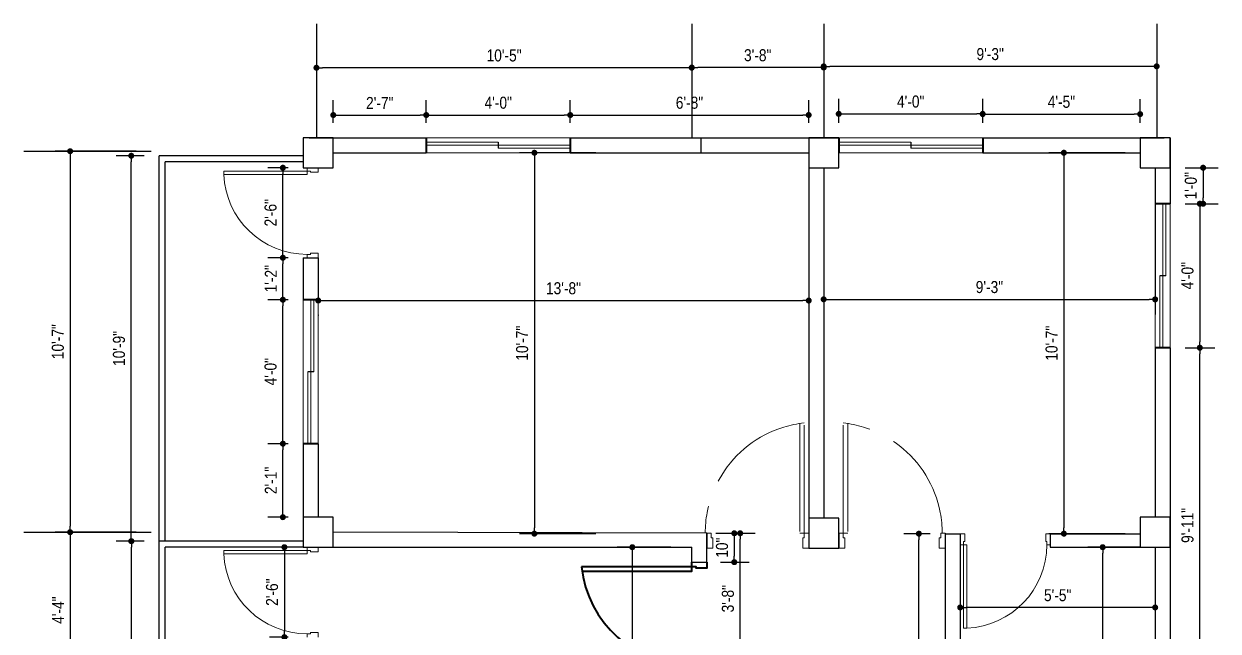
# Model space of a CAD drawing. Extents: x -84928 to 291, y -189958 to 18430.
# Drawn here: x -84927.6 to -84529.5, y -20373.8 to -20171.4 of the extents above; entities that cross this region are included whole.
import ezdxf

# ---------------------------------------------------------------- set-up
doc = ezdxf.new("R2010")
doc.units = 0
doc.header["$LTSCALE"] = 3
doc.header["$MEASUREMENT"] = 0
doc.header["$PDMODE"] = 98
doc.linetypes.add('ACAD_ISO11W100', pattern=[33, 12, -3, 12, -3, 0, -3])
doc.layers.get('0').update_dxf_attribs({"color": 123, "linetype": 'ACAD_ISO11W100', "lineweight": 18})
doc.layers.get('Defpoints').update_dxf_attribs({"linetype": 'CONTINUOUS', "lineweight": 20})
for name, color, linetype, lineweight in [('DOOR', 30, 'CONTINUOUS', 20), ('WALL', 7, 'CONTINUOUS', 40), ('WIN', 140, 'CONTINUOUS', 15)]:
    doc.layers.add(name, color=color, linetype=linetype, lineweight=lineweight)
doc.styles.get("Standard").update_dxf_attribs({"font": 'ARIALN.TTF'})
doc.dimstyles.new('Copy of Dim-6', dxfattribs={"dimtxt": 4, "dimasz": 2, "dimexe": 5, "dimexo": 5, "dimgap": 0.09, "dimtad": 0, "dimdec": 0, "dimzin": 3, "dimdsep": 46, "dimlunit": 4, "dimtxsty": 'Standard', "dimblk": 'DOT', "dimcen": 0.09, "dimaunit": 1, "dimadec": 0, "dimazin": 0, "dimtfac": 0.5, "dimtdec": 0, "dimtix": 1, "dimtmove": 1, "dimatfit": 0, "dimfxl": 1, "dimtvp": 1, "dimtolj": 1, "dimtzin": 0, "dimarcsym": 0})

# ---------------------------------------------------------------- blocks, each defined once
blk = doc.blocks.new('_Dot')
at = {"color": 0, "linetype": 'ByBlock', "lineweight": -2}
blk.add_line((-0.5, 0), (-1, 0), dxfattribs=at)
at = {"color": 0, "linetype": 'ByBlock', "const_width": 0.5}
blk.add_lwpolyline([(-0.25, 0, 1), (0.25, 0, 1)], format="xyb", close=True, dxfattribs=at)
blk = doc.blocks.new('*D98')
at = {"layer": 'Defpoints', "color": 0, "lineweight": -2, "transparency": 16777216}
for p in [(-84555.44, -20214.32), (-84580.87, -20341.32), (-84555.44, -20341.32)]:
    blk.add_point(p, dxfattribs=at)
at = {"layer": 'WALL', "color": 0, "lineweight": -2, "transparency": 16777216}
for p, q in [((-84560.44, -20214.32), (-84585.87, -20214.32)), ((-84580.87, -20216.32), (-84580.87, -20339.32)), ((-84560.44, -20341.32), (-84585.87, -20341.32))]:
    blk.add_line(p, q, dxfattribs=at)
at = {"layer": 'WALL', "color": 0, "lineweight": -2, "transparency": 16777216, "xscale": 2, "yscale": 2, "zscale": 2}
for p, rotation in [((-84580.87, -20214.32), 90), ((-84580.87, -20341.32), 270)]:
    blk.add_blockref('_Dot', p, dxfattribs=dict(at, rotation=rotation))
at = {"layer": 'WALL', "color": 0, "lineweight": -2, "transparency": 16777216, "insert": (-84584.95, -20277.82), "char_height": 4, "attachment_point": 5, "rotation": 90}
blk.add_mtext('\\A1;10\'-7"', dxfattribs=at)
blk = doc.blocks.new('*D99')
at = {"layer": 'Defpoints', "color": 0, "lineweight": -2, "transparency": 16777216}
for p in [(-84731.95, -20214.32), (-84757.38, -20341.32), (-84731.95, -20341.32)]:
    blk.add_point(p, dxfattribs=at)
at = {"layer": 'WALL', "color": 0, "lineweight": -2, "transparency": 16777216}
for p, q in [((-84736.95, -20214.32), (-84762.38, -20214.32)), ((-84757.38, -20216.32), (-84757.38, -20339.32)), ((-84736.95, -20341.32), (-84762.38, -20341.32))]:
    blk.add_line(p, q, dxfattribs=at)
at = {"layer": 'WALL', "color": 0, "lineweight": -2, "transparency": 16777216, "xscale": 2, "yscale": 2, "zscale": 2}
for p, rotation in [((-84757.38, -20214.32), 90), ((-84757.38, -20341.32), 270)]:
    blk.add_blockref('_Dot', p, dxfattribs=dict(at, rotation=rotation))
at = {"layer": 'WALL', "color": 0, "lineweight": -2, "transparency": 16777216, "insert": (-84761.46, -20277.82), "char_height": 4, "attachment_point": 5, "rotation": 90}
blk.add_mtext('\\A1;10\'-7"', dxfattribs=at)
blk = doc.blocks.new('nn')
at = {"layer": 'WALL', "color": 4}
for p, q in [((1.87, -1.96), (1.87, -6.96)), ((49.87, -1.96), (49.87, -6.96))]:
    blk.add_line(p, q, dxfattribs=at)
at = {"layer": 'WALL', "color": 4, "lineweight": -2}
blk.add_line((25.87, -3.46), (25.87, -5.46), dxfattribs=at)
at = {"layer": 'WIN', "color": 4}
for p, q in [((49.87, -1.96), (1.87, -1.96)), ((25.87, -3.46), (1.87, -3.46)), ((1.87, -4.46), (49.87, -4.46)), ((1.87, -6.96), (49.87, -6.96)), ((25.87, -5.46), (49.87, -5.46))]:
    blk.add_line(p, q, dxfattribs=at)
blk = doc.blocks.new('*D101')
at = {"layer": 'Defpoints', "color": 0, "lineweight": -2, "transparency": 16777216}
for p in [(-84660.94, -20219.32), (-84550.44, -20219.32), (-84550.44, -20263.2)]:
    blk.add_point(p, dxfattribs=at)
at = {"layer": 'WALL', "color": 0, "lineweight": -2, "transparency": 16777216}
for p, q in [((-84660.94, -20224.32), (-84660.94, -20268.2)), ((-84550.44, -20224.32), (-84550.44, -20268.2)), ((-84658.94, -20263.2), (-84552.44, -20263.2))]:
    blk.add_line(p, q, dxfattribs=at)
at = {"layer": 'WALL', "color": 0, "lineweight": -2, "transparency": 16777216, "xscale": 2, "yscale": 2, "zscale": 2, "rotation": 180}
blk.add_blockref('_Dot', (-84660.94, -20263.2), dxfattribs=at)
at = {"layer": 'WALL', "color": 0, "lineweight": -2, "transparency": 16777216, "xscale": 2, "yscale": 2, "zscale": 2}
blk.add_blockref('_Dot', (-84550.44, -20263.2), dxfattribs=at)
at = {"layer": 'WALL', "color": 0, "lineweight": -2, "transparency": 16777216, "insert": (-84605.69, -20259.12), "char_height": 4, "attachment_point": 5}
blk.add_mtext('\\A1;9\'-3"', dxfattribs=at)
blk = doc.blocks.new('D-40')
for points in [[(0, 0), (0, -2), (-3.5, -2), (-3.5, -1.5), (-5, -1.5), (-5, 0)], [(0, -40), (0, -38), (-3.5, -38), (-3.5, -38.5), (-5, -38.5), (-5, -40)]]:
    blk.add_lwpolyline(points)
blk.add_lwpolyline([(-41.97, -1.5), (-41.97, -3), (-5, -3), (-5, -1.5)], close=True)
blk.add_arc((-5, -1.5), 37, 182.3234, 270)
blk = doc.blocks.new('*D102')
at = {"layer": 'Defpoints', "color": 0, "lineweight": -2, "transparency": 16777216}
for p in [(-84829.44, -20263.32), (-84665.94, -20263.32), (-84665.94, -20263.6)]:
    blk.add_point(p, dxfattribs=at)
at = {"layer": 'WALL', "color": 0, "lineweight": -2, "transparency": 16777216}
for p, q in [((-84827.44, -20263.6), (-84667.94, -20263.6)), ((-84829.44, -20268.32), (-84829.44, -20268.6)), ((-84665.94, -20268.32), (-84665.94, -20268.6))]:
    blk.add_line(p, q, dxfattribs=at)
at = {"layer": 'WALL', "color": 0, "lineweight": -2, "transparency": 16777216, "xscale": 2, "yscale": 2, "zscale": 2, "rotation": 180}
blk.add_blockref('_Dot', (-84829.44, -20263.6), dxfattribs=at)
at = {"layer": 'WALL', "color": 0, "lineweight": -2, "transparency": 16777216, "xscale": 2, "yscale": 2, "zscale": 2}
blk.add_blockref('_Dot', (-84665.94, -20263.6), dxfattribs=at)
at = {"layer": 'WALL', "color": 0, "lineweight": -2, "transparency": 16777216, "insert": (-84747.69, -20259.52), "char_height": 4, "attachment_point": 5}
blk.add_mtext('\\A1;13\'-8"', dxfattribs=at)
blk = doc.blocks.new('*D104')
at = {"layer": 'Defpoints', "color": 0, "lineweight": -2, "transparency": 16777216}
for p in [(-84706.94, -20345.82), (-84724.74, -20490.82), (-84709.94, -20490.82)]:
    blk.add_point(p, dxfattribs=at)
at = {"layer": 'WALL', "color": 0, "lineweight": -2, "transparency": 16777216}
for p, q in [((-84711.94, -20345.82), (-84729.74, -20345.82)), ((-84724.74, -20347.82), (-84724.74, -20488.82)), ((-84714.94, -20490.82), (-84729.74, -20490.82))]:
    blk.add_line(p, q, dxfattribs=at)
at = {"layer": 'WALL', "color": 0, "lineweight": -2, "transparency": 16777216, "xscale": 2, "yscale": 2, "zscale": 2}
for p, rotation in [((-84724.74, -20345.82), 90), ((-84724.74, -20490.82), 270)]:
    blk.add_blockref('_Dot', p, dxfattribs=dict(at, rotation=rotation))
at = {"layer": 'WALL', "color": 0, "lineweight": -2, "transparency": 16777216, "insert": (-84728.75, -20418.32), "char_height": 4, "attachment_point": 5, "rotation": 90}
blk.add_mtext('\\A1;12\'-1"', dxfattribs=at)
blk = doc.blocks.new('*D126')
at = {"layer": 'Defpoints', "color": 0, "lineweight": -2, "transparency": 16777216}
for p in [(-84629.21, -20341.32), (-84620.44, -20341.32), (-84620.44, -20427.82)]:
    blk.add_point(p, dxfattribs=at)
at = {"layer": 'WALL', "color": 0, "lineweight": -2, "transparency": 16777216}
for p, q in [((-84625.44, -20341.32), (-84634.21, -20341.32)), ((-84629.21, -20425.82), (-84629.21, -20343.32)), ((-84625.44, -20427.82), (-84634.21, -20427.82))]:
    blk.add_line(p, q, dxfattribs=at)
at = {"layer": 'WALL', "color": 0, "lineweight": -2, "transparency": 16777216, "xscale": 2, "yscale": 2, "zscale": 2}
for p, rotation in [((-84629.21, -20341.32), 90), ((-84629.21, -20427.82), 270)]:
    blk.add_blockref('_Dot', p, dxfattribs=dict(at, rotation=rotation))
at = {"layer": 'WALL', "color": 0, "lineweight": -2, "transparency": 16777216, "insert": (-84633.29, -20384.57), "char_height": 4, "attachment_point": 5, "rotation": 90}
blk.add_mtext('\\A1;7\'-3"', dxfattribs=at)
blk = doc.blocks.new('*D129')
at = {"layer": 'Defpoints', "color": 0, "lineweight": -2, "transparency": 16777216}
for p in [(-84567.94, -20345.82), (-84550.44, -20345.82), (-84550.44, -20422.82)]:
    blk.add_point(p, dxfattribs=at)
at = {"layer": 'WALL', "color": 0, "lineweight": -2, "transparency": 16777216}
for p, q in [((-84555.44, -20345.82), (-84572.94, -20345.82)), ((-84567.94, -20420.82), (-84567.94, -20347.82)), ((-84555.44, -20422.82), (-84572.94, -20422.82))]:
    blk.add_line(p, q, dxfattribs=at)
at = {"layer": 'WALL', "color": 0, "lineweight": -2, "transparency": 16777216, "xscale": 2, "yscale": 2, "zscale": 2}
for p, rotation in [((-84567.94, -20345.82), 90), ((-84567.94, -20422.82), 270)]:
    blk.add_blockref('_Dot', p, dxfattribs=dict(at, rotation=rotation))
at = {"layer": 'WALL', "color": 0, "lineweight": -2, "transparency": 16777216, "insert": (-84572.03, -20384.32), "char_height": 4, "attachment_point": 5, "rotation": 90}
blk.add_mtext('\\A1;6\'-5"', dxfattribs=at)
blk = doc.blocks.new('*D130')
at = {"layer": 'Defpoints', "color": 0, "lineweight": -2, "transparency": 16777216}
for p in [(-84615.44, -20345.82), (-84550.44, -20345.82), (-84615.44, -20365.92)]:
    blk.add_point(p, dxfattribs=at)
at = {"layer": 'WALL', "color": 0, "lineweight": -2, "transparency": 16777216}
for p, q in [((-84615.44, -20350.82), (-84615.44, -20370.92)), ((-84550.44, -20350.82), (-84550.44, -20370.92)), ((-84552.44, -20365.92), (-84613.44, -20365.92))]:
    blk.add_line(p, q, dxfattribs=at)
at = {"layer": 'WALL', "color": 0, "lineweight": -2, "transparency": 16777216, "xscale": 2, "yscale": 2, "zscale": 2, "rotation": 180}
blk.add_blockref('_Dot', (-84615.44, -20365.92), dxfattribs=at)
at = {"layer": 'WALL', "color": 0, "lineweight": -2, "transparency": 16777216, "xscale": 2, "yscale": 2, "zscale": 2}
blk.add_blockref('_Dot', (-84550.44, -20365.92), dxfattribs=at)
at = {"layer": 'WALL', "color": 0, "lineweight": -2, "transparency": 16777216, "insert": (-84582.94, -20361.85), "char_height": 4, "attachment_point": 5}
blk.add_mtext('\\A1;5\'-5"', dxfattribs=at)
blk = doc.blocks.new('*D135')
at = {"layer": 'Defpoints', "color": 0, "lineweight": -2, "transparency": 16777216}
for p in [(-84701.94, -20341.18), (-84688.78, -20341.18), (-84699.94, -20384.82)]:
    blk.add_point(p, dxfattribs=at)
at = {"layer": 'WALL', "color": 0, "lineweight": -2, "transparency": 16777216}
for p, q in [((-84696.94, -20341.18), (-84683.78, -20341.18)), ((-84688.78, -20382.82), (-84688.78, -20343.18)), ((-84694.94, -20384.82), (-84683.78, -20384.82))]:
    blk.add_line(p, q, dxfattribs=at)
at = {"layer": 'WALL', "color": 0, "lineweight": -2, "transparency": 16777216, "xscale": 2, "yscale": 2, "zscale": 2}
for p, rotation in [((-84688.78, -20341.18), 90), ((-84688.78, -20384.82), 270)]:
    blk.add_blockref('_Dot', p, dxfattribs=dict(at, rotation=rotation))
at = {"layer": 'WALL', "color": 0, "lineweight": -2, "transparency": 16777216, "insert": (-84692.87, -20363), "char_height": 4, "attachment_point": 5, "rotation": 90}
blk.add_mtext('\\A1;3\'-8"', dxfattribs=at)
blk = doc.blocks.new('*D136')
at = {"layer": 'Defpoints', "color": 0, "lineweight": -2, "transparency": 16777216}
for p in [(-84700.39, -20341.18), (-84700.39, -20350.82), (-84690.74, -20350.82)]:
    blk.add_point(p, dxfattribs=at)
at = {"layer": 'WALL', "color": 0, "lineweight": -2, "transparency": 16777216}
for p, q in [((-84695.39, -20341.18), (-84685.74, -20341.18)), ((-84690.74, -20343.18), (-84690.74, -20348.82)), ((-84695.39, -20350.82), (-84685.74, -20350.82))]:
    blk.add_line(p, q, dxfattribs=at)
at = {"layer": 'WALL', "color": 0, "lineweight": -2, "transparency": 16777216, "xscale": 2, "yscale": 2, "zscale": 2}
for p, rotation in [((-84690.74, -20341.18), 90), ((-84690.74, -20350.82), 270)]:
    blk.add_blockref('_Dot', p, dxfattribs=dict(at, rotation=rotation))
at = {"layer": 'WALL', "color": 0, "lineweight": -2, "transparency": 16777216, "insert": (-84694.83, -20346), "char_height": 4, "attachment_point": 5, "rotation": 90}
blk.add_mtext('\\A1;10"', dxfattribs=at)
blk = doc.blocks.new('*D138')
at = {"layer": 'Defpoints', "color": 0, "lineweight": -2, "transparency": 16777216}
for p in [(-84834.44, -20345.82), (-84840.74, -20375.82), (-84834.44, -20375.82)]:
    blk.add_point(p, dxfattribs=at)
at = {"layer": 'WALL', "color": 0, "lineweight": -2, "transparency": 16777216}
for p, q in [((-84839.44, -20345.82), (-84845.74, -20345.82)), ((-84840.74, -20347.82), (-84840.74, -20373.82)), ((-84839.44, -20375.82), (-84845.74, -20375.82))]:
    blk.add_line(p, q, dxfattribs=at)
at = {"layer": 'WALL', "color": 0, "lineweight": -2, "transparency": 16777216, "xscale": 2, "yscale": 2, "zscale": 2}
for p, rotation in [((-84840.74, -20345.82), 90), ((-84840.74, -20375.82), 270)]:
    blk.add_blockref('_Dot', p, dxfattribs=dict(at, rotation=rotation))
at = {"layer": 'WALL', "color": 0, "lineweight": -2, "transparency": 16777216, "insert": (-84844.83, -20360.82), "char_height": 4, "attachment_point": 5, "rotation": 90}
blk.add_mtext('\\A1;2\'-6"', dxfattribs=at)
blk = doc.blocks.new('*D143')
at = {"layer": 'Defpoints', "color": 0, "lineweight": -2, "transparency": 16777216}
for p in [(-84891.74, -20343.82), (-84882.44, -20343.82), (-84882.44, -20485.82)]:
    blk.add_point(p, dxfattribs=at)
at = {"layer": 'WALL', "color": 0, "lineweight": -2, "transparency": 16777216}
for p, q in [((-84887.44, -20343.82), (-84896.74, -20343.82)), ((-84891.74, -20483.82), (-84891.74, -20345.82)), ((-84887.44, -20485.82), (-84896.74, -20485.82))]:
    blk.add_line(p, q, dxfattribs=at)
at = {"layer": 'WALL', "color": 0, "lineweight": -2, "transparency": 16777216, "xscale": 2, "yscale": 2, "zscale": 2}
for p, rotation in [((-84891.74, -20343.82), 90), ((-84891.74, -20485.82), 270)]:
    blk.add_blockref('_Dot', p, dxfattribs=dict(at, rotation=rotation))
at = {"layer": 'WALL', "color": 0, "lineweight": -2, "transparency": 16777216, "insert": (-84895.83, -20414.82), "char_height": 4, "attachment_point": 5, "rotation": 90}
blk.add_mtext('\\A1;11\'-10"', dxfattribs=at)
blk = doc.blocks.new('*D144')
at = {"layer": 'Defpoints', "color": 0, "lineweight": -2, "transparency": 16777216}
for p in [(-84841.23, -20311.32), (-84834.44, -20311.32), (-84834.44, -20335.82)]:
    blk.add_point(p, dxfattribs=at)
at = {"layer": 'WALL', "color": 0, "lineweight": -2, "transparency": 16777216}
for p, q in [((-84839.44, -20311.32), (-84846.23, -20311.32)), ((-84841.23, -20333.82), (-84841.23, -20313.32)), ((-84839.44, -20335.82), (-84846.23, -20335.82))]:
    blk.add_line(p, q, dxfattribs=at)
at = {"layer": 'WALL', "color": 0, "lineweight": -2, "transparency": 16777216, "xscale": 2, "yscale": 2, "zscale": 2}
for p, rotation in [((-84841.23, -20311.32), 90), ((-84841.23, -20335.82), 270)]:
    blk.add_blockref('_Dot', p, dxfattribs=dict(at, rotation=rotation))
at = {"layer": 'WALL', "color": 0, "lineweight": -2, "transparency": 16777216, "insert": (-84845.25, -20323.57), "char_height": 4, "attachment_point": 5, "rotation": 90}
blk.add_mtext('\\A1;2\'-1"', dxfattribs=at)
blk = doc.blocks.new('*D145')
at = {"layer": 'Defpoints', "color": 0, "lineweight": -2, "transparency": 16777216}
for p in [(-84841.23, -20263.32), (-84834.44, -20263.32), (-84834.44, -20311.32)]:
    blk.add_point(p, dxfattribs=at)
at = {"layer": 'WALL', "color": 0, "lineweight": -2, "transparency": 16777216}
for p, q in [((-84839.44, -20263.32), (-84846.23, -20263.32)), ((-84841.23, -20309.32), (-84841.23, -20265.32)), ((-84839.44, -20311.32), (-84846.23, -20311.32))]:
    blk.add_line(p, q, dxfattribs=at)
at = {"layer": 'WALL', "color": 0, "lineweight": -2, "transparency": 16777216, "xscale": 2, "yscale": 2, "zscale": 2}
for p, rotation in [((-84841.23, -20263.32), 90), ((-84841.23, -20311.32), 270)]:
    blk.add_blockref('_Dot', p, dxfattribs=dict(at, rotation=rotation))
at = {"layer": 'WALL', "color": 0, "lineweight": -2, "transparency": 16777216, "insert": (-84845.32, -20287.32), "char_height": 4, "attachment_point": 5, "rotation": 90}
blk.add_mtext('\\A1;4\'-0"', dxfattribs=at)
blk = doc.blocks.new('*D146')
at = {"layer": 'Defpoints', "color": 0, "lineweight": -2, "transparency": 16777216}
for p in [(-84841.23, -20249.32), (-84834.44, -20249.32), (-84834.44, -20263.32)]:
    blk.add_point(p, dxfattribs=at)
at = {"layer": 'WALL', "color": 0, "lineweight": -2, "transparency": 16777216}
for p, q in [((-84839.44, -20249.32), (-84846.23, -20249.32)), ((-84841.23, -20261.32), (-84841.23, -20251.32)), ((-84839.44, -20263.32), (-84846.23, -20263.32))]:
    blk.add_line(p, q, dxfattribs=at)
at = {"layer": 'WALL', "color": 0, "lineweight": -2, "transparency": 16777216, "xscale": 2, "yscale": 2, "zscale": 2}
for p, rotation in [((-84841.23, -20249.32), 90), ((-84841.23, -20263.32), 270)]:
    blk.add_blockref('_Dot', p, dxfattribs=dict(at, rotation=rotation))
at = {"layer": 'WALL', "color": 0, "lineweight": -2, "transparency": 16777216, "insert": (-84845.25, -20256.32), "char_height": 4, "attachment_point": 5, "rotation": 90}
blk.add_mtext('\\A1;1\'-2"', dxfattribs=at)
blk = doc.blocks.new('*D147')
at = {"layer": 'Defpoints', "color": 0, "lineweight": -2, "transparency": 16777216}
for p in [(-84841.23, -20219.32), (-84834.44, -20219.32), (-84834.44, -20249.32)]:
    blk.add_point(p, dxfattribs=at)
at = {"layer": 'WALL', "color": 0, "lineweight": -2, "transparency": 16777216}
for p, q in [((-84839.44, -20219.32), (-84846.23, -20219.32)), ((-84841.23, -20247.32), (-84841.23, -20221.32)), ((-84839.44, -20249.32), (-84846.23, -20249.32))]:
    blk.add_line(p, q, dxfattribs=at)
at = {"layer": 'WALL', "color": 0, "lineweight": -2, "transparency": 16777216, "xscale": 2, "yscale": 2, "zscale": 2}
for p, rotation in [((-84841.23, -20219.32), 90), ((-84841.23, -20249.32), 270)]:
    blk.add_blockref('_Dot', p, dxfattribs=dict(at, rotation=rotation))
at = {"layer": 'WALL', "color": 0, "lineweight": -2, "transparency": 16777216, "insert": (-84845.32, -20234.32), "char_height": 4, "attachment_point": 5, "rotation": 90}
blk.add_mtext('\\A1;2\'-6"', dxfattribs=at)
blk = doc.blocks.new('*D148')
at = {"layer": 'Defpoints', "color": 0, "lineweight": -2, "transparency": 16777216}
for p in [(-84891.78, -20215.32), (-84882.44, -20215.32), (-84882.44, -20343.82)]:
    blk.add_point(p, dxfattribs=at)
at = {"layer": 'WALL', "color": 0, "lineweight": -2, "transparency": 16777216}
for p, q in [((-84887.44, -20215.32), (-84896.78, -20215.32)), ((-84891.78, -20341.82), (-84891.78, -20217.32)), ((-84887.44, -20343.82), (-84896.78, -20343.82))]:
    blk.add_line(p, q, dxfattribs=at)
at = {"layer": 'WALL', "color": 0, "lineweight": -2, "transparency": 16777216, "xscale": 2, "yscale": 2, "zscale": 2}
for p, rotation in [((-84891.78, -20215.32), 90), ((-84891.78, -20343.82), 270)]:
    blk.add_blockref('_Dot', p, dxfattribs=dict(at, rotation=rotation))
at = {"layer": 'WALL', "color": 0, "lineweight": -2, "transparency": 16777216, "insert": (-84895.86, -20279.57), "char_height": 4, "attachment_point": 5, "rotation": 90}
blk.add_mtext('\\A1;10\'-9"', dxfattribs=at)
blk = doc.blocks.new('*D149')
at = {"layer": 'Defpoints', "color": 0, "lineweight": -2, "transparency": 16777216}
for p in [(-84885.13, -20213.82), (-84912.15, -20340.82), (-84885.13, -20340.82)]:
    blk.add_point(p, dxfattribs=at)
at = {"layer": 'WALL', "color": 0, "lineweight": -2, "transparency": 16777216}
for p, q in [((-84890.13, -20213.82), (-84917.15, -20213.82)), ((-84912.15, -20215.82), (-84912.15, -20338.82)), ((-84890.13, -20340.82), (-84917.15, -20340.82))]:
    blk.add_line(p, q, dxfattribs=at)
at = {"layer": 'WALL', "color": 0, "lineweight": -2, "transparency": 16777216, "xscale": 2, "yscale": 2, "zscale": 2}
for p, rotation in [((-84912.15, -20213.82), 90), ((-84912.15, -20340.82), 270)]:
    blk.add_blockref('_Dot', p, dxfattribs=dict(at, rotation=rotation))
at = {"layer": 'WALL', "color": 0, "lineweight": -2, "transparency": 16777216, "insert": (-84916.24, -20277.32), "char_height": 4, "attachment_point": 5, "rotation": 90}
blk.add_mtext('\\A1;10\'-7"', dxfattribs=at)
blk = doc.blocks.new('*D150')
at = {"layer": 'Defpoints', "color": 0, "lineweight": -2, "transparency": 16777216}
for p in [(-84885.13, -20340.82), (-84912.15, -20392.82), (-84882.44, -20392.82)]:
    blk.add_point(p, dxfattribs=at)
at = {"layer": 'WALL', "color": 0, "lineweight": -2, "transparency": 16777216}
for p, q in [((-84890.13, -20340.82), (-84917.15, -20340.82)), ((-84912.15, -20342.82), (-84912.15, -20390.82)), ((-84887.44, -20392.82), (-84917.15, -20392.82))]:
    blk.add_line(p, q, dxfattribs=at)
at = {"layer": 'WALL', "color": 0, "lineweight": -2, "transparency": 16777216, "xscale": 2, "yscale": 2, "zscale": 2}
for p, rotation in [((-84912.15, -20340.82), 90), ((-84912.15, -20392.82), 270)]:
    blk.add_blockref('_Dot', p, dxfattribs=dict(at, rotation=rotation))
at = {"layer": 'WALL', "color": 0, "lineweight": -2, "transparency": 16777216, "insert": (-84916.15, -20366.82), "char_height": 4, "attachment_point": 5, "rotation": 90}
blk.add_mtext('\\A1;4\'-4"', dxfattribs=at)
blk = doc.blocks.new('*D152')
at = {"layer": 'Defpoints', "color": 0, "lineweight": -2, "transparency": 16777216}
for p in [(-84793.44, -20201.75), (-84824.44, -20209.32), (-84793.44, -20209.32)]:
    blk.add_point(p, dxfattribs=at)
at = {"layer": 'WALL', "color": 0, "lineweight": -2, "transparency": 16777216}
for p, q in [((-84824.44, -20204.32), (-84824.44, -20196.75)), ((-84793.44, -20204.32), (-84793.44, -20196.75)), ((-84822.44, -20201.75), (-84795.44, -20201.75))]:
    blk.add_line(p, q, dxfattribs=at)
at = {"layer": 'WALL', "color": 0, "lineweight": -2, "transparency": 16777216, "xscale": 2, "yscale": 2, "zscale": 2, "rotation": 180}
blk.add_blockref('_Dot', (-84824.44, -20201.75), dxfattribs=at)
at = {"layer": 'WALL', "color": 0, "lineweight": -2, "transparency": 16777216, "xscale": 2, "yscale": 2, "zscale": 2}
blk.add_blockref('_Dot', (-84793.44, -20201.75), dxfattribs=at)
at = {"layer": 'WALL', "color": 0, "lineweight": -2, "transparency": 16777216, "insert": (-84808.94, -20197.74), "char_height": 4, "attachment_point": 5}
blk.add_mtext('\\A1;2\'-7"', dxfattribs=at)
blk = doc.blocks.new('*D153')
at = {"layer": 'Defpoints', "color": 0, "lineweight": -2, "transparency": 16777216}
for p in [(-84745.44, -20201.75), (-84793.44, -20209.32), (-84745.44, -20209.32)]:
    blk.add_point(p, dxfattribs=at)
at = {"layer": 'WALL', "color": 0, "lineweight": -2, "transparency": 16777216}
for p, q in [((-84793.44, -20204.32), (-84793.44, -20196.75)), ((-84745.44, -20204.32), (-84745.44, -20196.75)), ((-84791.44, -20201.75), (-84747.44, -20201.75))]:
    blk.add_line(p, q, dxfattribs=at)
at = {"layer": 'WALL', "color": 0, "lineweight": -2, "transparency": 16777216, "xscale": 2, "yscale": 2, "zscale": 2, "rotation": 180}
blk.add_blockref('_Dot', (-84793.44, -20201.75), dxfattribs=at)
at = {"layer": 'WALL', "color": 0, "lineweight": -2, "transparency": 16777216, "xscale": 2, "yscale": 2, "zscale": 2}
blk.add_blockref('_Dot', (-84745.44, -20201.75), dxfattribs=at)
at = {"layer": 'WALL', "color": 0, "lineweight": -2, "transparency": 16777216, "insert": (-84769.44, -20197.67), "char_height": 4, "attachment_point": 5}
blk.add_mtext('\\A1;4\'-0"', dxfattribs=at)
blk = doc.blocks.new('*D154')
at = {"layer": 'Defpoints', "color": 0, "lineweight": -2, "transparency": 16777216}
for p in [(-84665.94, -20201.75), (-84745.44, -20209.32), (-84665.94, -20209.32)]:
    blk.add_point(p, dxfattribs=at)
at = {"layer": 'WALL', "color": 0, "lineweight": -2, "transparency": 16777216}
for p, q in [((-84745.44, -20204.32), (-84745.44, -20196.75)), ((-84665.94, -20204.32), (-84665.94, -20196.75)), ((-84743.44, -20201.75), (-84667.94, -20201.75))]:
    blk.add_line(p, q, dxfattribs=at)
at = {"layer": 'WALL', "color": 0, "lineweight": -2, "transparency": 16777216, "xscale": 2, "yscale": 2, "zscale": 2, "rotation": 180}
blk.add_blockref('_Dot', (-84745.44, -20201.75), dxfattribs=at)
at = {"layer": 'WALL', "color": 0, "lineweight": -2, "transparency": 16777216, "xscale": 2, "yscale": 2, "zscale": 2}
blk.add_blockref('_Dot', (-84665.94, -20201.75), dxfattribs=at)
at = {"layer": 'WALL', "color": 0, "lineweight": -2, "transparency": 16777216, "insert": (-84705.69, -20197.67), "char_height": 4, "attachment_point": 5}
blk.add_mtext('\\A1;6\'-8"', dxfattribs=at)
blk = doc.blocks.new('*D155')
at = {"layer": 'Defpoints', "color": 0, "lineweight": -2, "transparency": 16777216}
for p in [(-84607.94, -20201.37), (-84655.94, -20209.32), (-84607.94, -20209.32)]:
    blk.add_point(p, dxfattribs=at)
at = {"layer": 'WALL', "color": 0, "lineweight": -2, "transparency": 16777216}
for p, q in [((-84655.94, -20204.32), (-84655.94, -20196.37)), ((-84607.94, -20204.32), (-84607.94, -20196.37)), ((-84653.94, -20201.37), (-84609.94, -20201.37))]:
    blk.add_line(p, q, dxfattribs=at)
at = {"layer": 'WALL', "color": 0, "lineweight": -2, "transparency": 16777216, "xscale": 2, "yscale": 2, "zscale": 2, "rotation": 180}
blk.add_blockref('_Dot', (-84655.94, -20201.37), dxfattribs=at)
at = {"layer": 'WALL', "color": 0, "lineweight": -2, "transparency": 16777216, "xscale": 2, "yscale": 2, "zscale": 2}
blk.add_blockref('_Dot', (-84607.94, -20201.37), dxfattribs=at)
at = {"layer": 'WALL', "color": 0, "lineweight": -2, "transparency": 16777216, "insert": (-84631.94, -20197.28), "char_height": 4, "attachment_point": 5}
blk.add_mtext('\\A1;4\'-0"', dxfattribs=at)
blk = doc.blocks.new('*D156')
at = {"layer": 'Defpoints', "color": 0, "lineweight": -2, "transparency": 16777216}
for p in [(-84555.44, -20201.44), (-84607.94, -20209.32), (-84555.44, -20209.32)]:
    blk.add_point(p, dxfattribs=at)
at = {"layer": 'WALL', "color": 0, "lineweight": -2, "transparency": 16777216}
for p, q in [((-84607.94, -20204.32), (-84607.94, -20196.44)), ((-84555.44, -20204.32), (-84555.44, -20196.44)), ((-84605.94, -20201.44), (-84557.44, -20201.44))]:
    blk.add_line(p, q, dxfattribs=at)
at = {"layer": 'WALL', "color": 0, "lineweight": -2, "transparency": 16777216, "xscale": 2, "yscale": 2, "zscale": 2, "rotation": 180}
blk.add_blockref('_Dot', (-84607.94, -20201.44), dxfattribs=at)
at = {"layer": 'WALL', "color": 0, "lineweight": -2, "transparency": 16777216, "xscale": 2, "yscale": 2, "zscale": 2}
blk.add_blockref('_Dot', (-84555.44, -20201.44), dxfattribs=at)
at = {"layer": 'WALL', "color": 0, "lineweight": -2, "transparency": 16777216, "insert": (-84581.69, -20197.37), "char_height": 4, "attachment_point": 5}
blk.add_mtext('\\A1;4\'-5"', dxfattribs=at)
blk = doc.blocks.new('*D157')
at = {"layer": 'Defpoints', "color": 0, "lineweight": -2, "transparency": 16777216}
for p in [(-84660.94, -20171.36), (-84549.94, -20171.36), (-84660.94, -20185.53)]:
    blk.add_point(p, dxfattribs=at)
at = {"layer": 'WALL', "color": 0, "lineweight": -2, "transparency": 16777216}
for p, q in [((-84660.94, -20176.36), (-84660.94, -20190.53)), ((-84549.94, -20176.36), (-84549.94, -20190.53)), ((-84551.94, -20185.53), (-84658.94, -20185.53))]:
    blk.add_line(p, q, dxfattribs=at)
at = {"layer": 'WALL', "color": 0, "lineweight": -2, "transparency": 16777216, "xscale": 2, "yscale": 2, "zscale": 2, "rotation": 180}
blk.add_blockref('_Dot', (-84660.94, -20185.53), dxfattribs=at)
at = {"layer": 'WALL', "color": 0, "lineweight": -2, "transparency": 16777216, "xscale": 2, "yscale": 2, "zscale": 2}
blk.add_blockref('_Dot', (-84549.94, -20185.53), dxfattribs=at)
at = {"layer": 'WALL', "color": 0, "lineweight": -2, "transparency": 16777216, "insert": (-84605.44, -20181.45), "char_height": 4, "attachment_point": 5}
blk.add_mtext('\\A1;9\'-3"', dxfattribs=at)
blk = doc.blocks.new('*D158')
at = {"layer": 'Defpoints', "color": 0, "lineweight": -2, "transparency": 16777216}
for p in [(-84704.94, -20171.36), (-84660.94, -20171.36), (-84704.94, -20185.91)]:
    blk.add_point(p, dxfattribs=at)
at = {"layer": 'WALL', "color": 0, "lineweight": -2, "transparency": 16777216}
for p, q in [((-84704.94, -20176.36), (-84704.94, -20190.91)), ((-84660.94, -20176.36), (-84660.94, -20190.91)), ((-84662.94, -20185.91), (-84702.94, -20185.91))]:
    blk.add_line(p, q, dxfattribs=at)
at = {"layer": 'WALL', "color": 0, "lineweight": -2, "transparency": 16777216, "xscale": 2, "yscale": 2, "zscale": 2, "rotation": 180}
blk.add_blockref('_Dot', (-84704.94, -20185.91), dxfattribs=at)
at = {"layer": 'WALL', "color": 0, "lineweight": -2, "transparency": 16777216, "xscale": 2, "yscale": 2, "zscale": 2}
blk.add_blockref('_Dot', (-84660.94, -20185.91), dxfattribs=at)
at = {"layer": 'WALL', "color": 0, "lineweight": -2, "transparency": 16777216, "insert": (-84682.94, -20181.83), "char_height": 4, "attachment_point": 5}
blk.add_mtext('\\A1;3\'-8"', dxfattribs=at)
blk = doc.blocks.new('*D159')
at = {"layer": 'Defpoints', "color": 0, "lineweight": -2, "transparency": 16777216}
for p in [(-84830.04, -20171.36), (-84704.94, -20171.36), (-84830.04, -20185.99)]:
    blk.add_point(p, dxfattribs=at)
at = {"layer": 'WALL', "color": 0, "lineweight": -2, "transparency": 16777216}
for p, q in [((-84830.04, -20176.36), (-84830.04, -20190.99)), ((-84704.94, -20176.36), (-84704.94, -20190.99)), ((-84706.94, -20185.99), (-84828.04, -20185.99))]:
    blk.add_line(p, q, dxfattribs=at)
at = {"layer": 'WALL', "color": 0, "lineweight": -2, "transparency": 16777216, "xscale": 2, "yscale": 2, "zscale": 2, "rotation": 180}
blk.add_blockref('_Dot', (-84830.04, -20185.99), dxfattribs=at)
at = {"layer": 'WALL', "color": 0, "lineweight": -2, "transparency": 16777216, "xscale": 2, "yscale": 2, "zscale": 2}
blk.add_blockref('_Dot', (-84704.94, -20185.99), dxfattribs=at)
at = {"layer": 'WALL', "color": 0, "lineweight": -2, "transparency": 16777216, "insert": (-84767.49, -20181.9), "char_height": 4, "attachment_point": 5}
blk.add_mtext('\\A1;10\'-5"', dxfattribs=at)
blk = doc.blocks.new('*D163')
at = {"layer": 'Defpoints', "color": 0, "lineweight": -2, "transparency": 16777216}
for p in [(-84545.44, -20219.32), (-84545.44, -20231.32), (-84534.46, -20231.32)]:
    blk.add_point(p, dxfattribs=at)
at = {"layer": 'WALL', "color": 0, "lineweight": -2, "transparency": 16777216}
for p, q in [((-84540.44, -20219.32), (-84529.46, -20219.32)), ((-84534.46, -20221.32), (-84534.46, -20229.32)), ((-84540.44, -20231.32), (-84529.46, -20231.32))]:
    blk.add_line(p, q, dxfattribs=at)
at = {"layer": 'WALL', "color": 0, "lineweight": -2, "transparency": 16777216, "xscale": 2, "yscale": 2, "zscale": 2}
for p, rotation in [((-84534.46, -20219.32), 90), ((-84534.46, -20231.32), 270)]:
    blk.add_blockref('_Dot', p, dxfattribs=dict(at, rotation=rotation))
at = {"layer": 'WALL', "color": 0, "lineweight": -2, "transparency": 16777216, "insert": (-84538.54, -20225.32), "char_height": 4, "attachment_point": 5, "rotation": 90}
blk.add_mtext('\\A1;1\'-0"', dxfattribs=at)
blk = doc.blocks.new('*D164')
at = {"layer": 'Defpoints', "color": 0, "lineweight": -2, "transparency": 16777216}
for p in [(-84545.44, -20231.32), (-84545.44, -20279.32), (-84535.56, -20279.32)]:
    blk.add_point(p, dxfattribs=at)
at = {"layer": 'WALL', "color": 0, "lineweight": -2, "transparency": 16777216}
for p, q in [((-84540.44, -20231.32), (-84530.56, -20231.32)), ((-84535.56, -20233.32), (-84535.56, -20277.32)), ((-84540.44, -20279.32), (-84530.56, -20279.32))]:
    blk.add_line(p, q, dxfattribs=at)
at = {"layer": 'WALL', "color": 0, "lineweight": -2, "transparency": 16777216, "xscale": 2, "yscale": 2, "zscale": 2}
for p, rotation in [((-84535.56, -20231.32), 90), ((-84535.56, -20279.32), 270)]:
    blk.add_blockref('_Dot', p, dxfattribs=dict(at, rotation=rotation))
at = {"layer": 'WALL', "color": 0, "lineweight": -2, "transparency": 16777216, "insert": (-84539.64, -20255.32), "char_height": 4, "attachment_point": 5, "rotation": 90}
blk.add_mtext('\\A1;4\'-0"', dxfattribs=at)
blk = doc.blocks.new('*D167')
at = {"layer": 'Defpoints', "color": 0, "lineweight": -2, "transparency": 16777216}
for p in [(-84545.44, -20279.32), (-84535.56, -20279.32), (-84545.44, -20397.82)]:
    blk.add_point(p, dxfattribs=at)
at = {"layer": 'WALL', "color": 0, "lineweight": -2, "transparency": 16777216}
for p, q in [((-84540.44, -20279.32), (-84530.56, -20279.32)), ((-84535.56, -20395.82), (-84535.56, -20281.32)), ((-84540.44, -20397.82), (-84530.56, -20397.82))]:
    blk.add_line(p, q, dxfattribs=at)
at = {"layer": 'WALL', "color": 0, "lineweight": -2, "transparency": 16777216, "xscale": 2, "yscale": 2, "zscale": 2}
for p, rotation in [((-84535.56, -20279.32), 90), ((-84535.56, -20397.82), 270)]:
    blk.add_blockref('_Dot', p, dxfattribs=dict(at, rotation=rotation))
at = {"layer": 'WALL', "color": 0, "lineweight": -2, "transparency": 16777216, "insert": (-84539.64, -20338.57), "char_height": 4, "attachment_point": 5, "rotation": 90}
blk.add_mtext('\\A1;9\'-11"', dxfattribs=at)
blk = doc.blocks.new('mm')
at = {"color": 30, "true_color": 0xf26722}
for points in [[(52.55, -8.62), (52.55, -45.21), (54.05, -45.21), (54.05, -8.42)], [(19.55, -50.21), (21.55, -50.21), (21.55, -46.71), (21.05, -46.71), (21.05, -45.21), (19.55, -45.21)], [(55.55, -50.21), (53.55, -50.21), (53.55, -46.71), (54.05, -46.71), (54.05, -45.21), (55.55, -45.21)]]:
    blk.add_lwpolyline(points, dxfattribs=at)
blk.add_arc((58.05, -45.21), 37, 96.2063, 180, dxfattribs=at)
at = {"layer": 'WALL', "color": 30, "lineweight": -2, "true_color": 0xf26722}
for p, q in [((19.55, -45.21), (19.55, -50.21)), ((55.55, -45.21), (55.55, -50.21))]:
    blk.add_line(p, q, dxfattribs=at)

msp = doc.modelspace()

# ---------------------------------------------------------------- linework, layer by layer
at = {"color": 30, "true_color": 0xf26722}
for points in [[(-84668.94, -20304.59), (-84668.94, -20341.18), (-84667.44, -20341.18), (-84667.44, -20304.4)], [(-84652.94, -20304.59), (-84652.94, -20341.18), (-84654.44, -20341.18), (-84654.44, -20304.4)], [(-84699.94, -20346.18), (-84697.94, -20346.18), (-84697.94, -20342.68), (-84698.44, -20342.68), (-84698.44, -20341.18), (-84699.94, -20341.18)], [(-84665.94, -20346.18), (-84667.94, -20346.18), (-84667.94, -20342.68), (-84667.44, -20342.68), (-84667.44, -20341.18), (-84665.94, -20341.18)], [(-84655.94, -20346.18), (-84653.94, -20346.18), (-84653.94, -20342.68), (-84654.44, -20342.68), (-84654.44, -20341.18), (-84655.94, -20341.18)], [(-84620.44, -20346.18), (-84622.44, -20346.18), (-84622.44, -20342.68), (-84621.94, -20342.68), (-84621.94, -20341.18), (-84620.44, -20341.18)]]:
    msp.add_lwpolyline(points, dxfattribs=at)
for centre, start, end in [((-84663.44, -20341.18), 96.2063, 180), ((-84658.44, -20341.18), 0, 83.7937)]:
    msp.add_arc(centre, 37, start, end, dxfattribs=at)
at = {"layer": 'WALL', "lineweight": 30}
for p, q in [((-84830.04, -20171.36), (-84830.04, -20209.32)), ((-84704.94, -20171.36), (-84704.94, -20209.32)), ((-84660.94, -20171.36), (-84660.94, -20209.32)), ((-84549.94, -20171.36), (-84549.94, -20209.32)), ((-84834.44, -20209.32), (-84834.44, -20219.32)), ((-84832.44, -20209.32), (-84793.44, -20209.32)), ((-84745.44, -20209.32), (-84655.94, -20209.32)), ((-84701.94, -20209.32), (-84701.94, -20214.32)), ((-84665.94, -20209.32), (-84665.94, -20345.82)), ((-84607.94, -20209.32), (-84547.44, -20209.32)), ((-84545.44, -20209.32), (-84545.44, -20231.32)), ((-84927.57, -20213.82), (-84885.13, -20213.82)), ((-84824.44, -20214.32), (-84793.44, -20214.32)), ((-84745.44, -20214.32), (-84665.94, -20214.32)), ((-84607.94, -20214.32), (-84555.44, -20214.32)), ((-84660.94, -20219.32), (-84660.94, -20335.82)), ((-84550.44, -20219.32), (-84550.44, -20231.32)), ((-84834.44, -20249.32), (-84834.44, -20263.32)), ((-84829.44, -20249.32), (-84829.44, -20263.32)), ((-84550.44, -20279.32), (-84550.44, -20335.82)), ((-84545.44, -20279.32), (-84545.44, -20427.8)), ((-84834.44, -20311.32), (-84834.44, -20345.82)), ((-84829.44, -20311.32), (-84829.44, -20335.82)), ((-84927.57, -20340.82), (-84885.13, -20340.82)), ((-84620.44, -20341.32), (-84615.44, -20341.32)), ((-84615.44, -20341.32), (-84615.44, -20422.82)), ((-84585.44, -20341.32), (-84585.44, -20345.82)), ((-84585.44, -20341.32), (-84555.44, -20341.32)), ((-84832.44, -20345.82), (-84704.94, -20345.82)), ((-84620.44, -20346.18), (-84620.44, -20427.82)), ((-84585.44, -20345.82), (-84547.44, -20345.82)), ((-84550.44, -20345.82), (-84550.44, -20387.82)), ((-84704.94, -20350.82), (-84701.94, -20350.82))]:
    msp.add_line(p, q, dxfattribs=at)
at = {"layer": 'WALL', "lineweight": -2}
for p, q in [((-84607.94, -20214.32), (-84607.94, -20209.32)), ((-84882.44, -20485.82), (-84882.44, -20215.32)), ((-84834.44, -20215.32), (-84882.44, -20215.32)), ((-84834.44, -20217.32), (-84880.44, -20217.32)), ((-84880.44, -20343.82), (-84880.44, -20217.32)), ((-84550.44, -20219.32), (-84545.44, -20219.32)), ((-84550.44, -20231.32), (-84545.44, -20231.32)), ((-84834.44, -20249.32), (-84829.44, -20249.32)), ((-84834.44, -20263.32), (-84829.44, -20263.32)), ((-84550.44, -20279.32), (-84545.44, -20279.32)), ((-84834.44, -20311.32), (-84829.44, -20311.32)), ((-84699.94, -20341.19), (-84824.44, -20340.82)), ((-84699.94, -20350.82), (-84699.94, -20341.18)), ((-84834.44, -20343.82), (-84882.44, -20343.82)), ((-84880.44, -20483.82), (-84880.44, -20345.82)), ((-84834.44, -20345.82), (-84880.44, -20345.82)), ((-84704.94, -20350.82), (-84704.94, -20345.82))]:
    msp.add_line(p, q, dxfattribs=at)
at = {"layer": 'WALL', "color": 30, "lineweight": -2, "true_color": 0xf26722}
for p, q in [((-84699.94, -20341.18), (-84699.94, -20346.18)), ((-84665.94, -20341.18), (-84665.94, -20346.18)), ((-84655.94, -20341.18), (-84655.94, -20346.18)), ((-84620.44, -20341.18), (-84620.44, -20346.18))]:
    msp.add_line(p, q, dxfattribs=at)
at = {"layer": 'WALL', "color": 1, "lineweight": 30}
for points in [[(-84834.44, -20219.32), (-84824.44, -20219.32), (-84824.44, -20209.32), (-84834.44, -20209.32)], [(-84665.94, -20219.32), (-84655.94, -20219.32), (-84655.94, -20209.32), (-84665.94, -20209.32)], [(-84555.44, -20219.32), (-84545.44, -20219.32), (-84545.44, -20209.32), (-84555.44, -20209.32)], [(-84834.44, -20345.82), (-84824.44, -20345.82), (-84824.44, -20335.82), (-84834.44, -20335.82)], [(-84665.94, -20346.18), (-84655.94, -20346.18), (-84655.94, -20336.18), (-84665.94, -20336.18)], [(-84555.44, -20345.82), (-84545.44, -20345.82), (-84545.44, -20335.82), (-84555.44, -20335.82)]]:
    msp.add_lwpolyline(points, close=True, dxfattribs=at)
at = {"layer": 'WALL', "lineweight": -2}
for points in [[(-84793.44, -20209.32), (-84793.44, -20214.32)], [(-84745.44, -20209.32), (-84745.44, -20214.32)]]:
    msp.add_lwpolyline(points, dxfattribs=at)

# ---------------------------------------------------------------- block references
at = {"layer": 'DOOR', "ltscale": 15, "xscale": 0.75, "yscale": 0.75, "zscale": 0.7500000000052589}
for p in [(-84829.44, -20219.32), (-84829.44, -20345.82)]:
    msp.add_blockref('D-40', p, dxfattribs=at)
at = {"layer": 'DOOR', "ltscale": 15, "xscale": 0.75, "yscale": 0.75, "zscale": 0.7500000000052589, "rotation": 90.00000000000001}
msp.add_blockref('D-40', (-84615.44, -20341.32), dxfattribs=at)
at = {"layer": 'WALL', "lineweight": -2}
for p in [(-84795.3, -20207.36), (-84657.8, -20207.36)]:
    msp.add_blockref('nn', p, dxfattribs=at)
for name, p, rotation in [('nn', (-84543.48, -20229.45), 270), ('nn', (-84827.48, -20261.45), 270), ('mm', (-84750.14, -20406.37), 90)]:
    msp.add_blockref(name, p, dxfattribs=dict(at, rotation=rotation))

# ---------------------------------------------------------------- dimensions: what is measured, and where the dimension line sits
for base, p1, p2, picture, middle in [((-84830.04, -20185.99), (-84704.94, -20171.36), (-84830.04, -20171.36), '*D159', (-84767.49, -20181.9)), ((-84704.94, -20185.91), (-84660.94, -20171.36), (-84704.94, -20171.36), '*D158', (-84682.94, -20181.83)), ((-84660.94, -20185.53), (-84549.94, -20171.36), (-84660.94, -20171.36), '*D157', (-84605.44, -20181.45)), ((-84793.44, -20201.75), (-84824.44, -20209.32), (-84793.44, -20209.32), '*D152', (-84808.94, -20197.74)), ((-84745.44, -20201.75), (-84793.44, -20209.32), (-84745.44, -20209.32), '*D153', (-84769.44, -20197.67)), ((-84665.93666461, -20201.75290411), (-84745.43666461, -20209.31624892), (-84665.93666461, -20209.31624892), '*D154', (-84705.68666461, -20197.66832021)), ((-84607.94, -20201.37), (-84655.94, -20209.32), (-84607.94, -20209.32), '*D155', (-84631.94, -20197.28)), ((-84555.43666461, -20201.44010674), (-84607.93666461, -20209.31624892), (-84555.43666461, -20209.31624892), '*D156', (-84581.68666461, -20197.37189391)), ((-84550.43666461, -20263.20281896), (-84660.93666461, -20219.31624892), (-84550.43666461, -20219.31624892), '*D101', (-84605.68666461, -20259.11823505)), ((-84665.93666461, -20263.6011607), (-84829.43666461, -20263.31624892), (-84665.93666461, -20263.31624892), '*D102', (-84747.68666461, -20259.5165768)), ((-84615.44, -20365.92), (-84550.44, -20345.82), (-84615.44, -20345.82), '*D130', (-84582.94, -20361.85))]:
    dim = msp.add_linear_dim(base=base, p1=p1, p2=p2, dimstyle='Copy of Dim-6', dxfattribs=at)
    dim.commit()
    dim.dimension.update_dxf_attribs({"geometry": picture, "text_midpoint": middle})
for base, p1, p2, picture, middle in [((-84912.15, -20340.82), (-84885.13, -20213.82), (-84885.13, -20340.82), '*D149', (-84916.24, -20277.32)), ((-84891.77916864, -20215.31624892), (-84882.43666461, -20343.81624892), (-84882.43666461, -20215.31624892), '*D148', (-84895.86375254, -20279.56624892)), ((-84757.38, -20341.32), (-84731.95, -20214.32), (-84731.95, -20341.32), '*D99', (-84761.46, -20277.82)), ((-84580.87, -20341.32), (-84555.44, -20214.32), (-84555.44, -20341.32), '*D98', (-84584.95, -20277.82)), ((-84841.23, -20219.32), (-84834.44, -20249.32), (-84834.44, -20219.32), '*D147', (-84845.32, -20234.32)), ((-84534.46, -20231.32), (-84545.44, -20219.32), (-84545.44, -20231.32), '*D163', (-84538.54, -20225.32)), ((-84535.56, -20279.32), (-84545.44, -20231.32), (-84545.44, -20279.32), '*D164', (-84539.64, -20255.32)), ((-84841.23, -20249.32), (-84834.44, -20263.32), (-84834.44, -20249.32), '*D146', (-84845.25, -20256.32)), ((-84841.23, -20263.32), (-84834.44, -20311.32), (-84834.44, -20263.32), '*D145', (-84845.32, -20287.32)), ((-84535.55930396, -20279.31624892), (-84545.43666461, -20397.81624892), (-84545.43666461, -20279.31624892), '*D167', (-84539.64388786, -20338.56624892)), ((-84841.23472335, -20311.31624892), (-84834.43666461, -20335.81624892), (-84834.43666461, -20311.31624892), '*D144', (-84845.25109443, -20323.56624892)), ((-84912.15, -20392.82), (-84885.13, -20340.82), (-84882.44, -20392.82), '*D150', (-84916.15, -20366.82)), ((-84891.74, -20343.82), (-84882.44, -20485.82), (-84882.44, -20343.82), '*D143', (-84895.83, -20414.82)), ((-84688.78, -20341.18), (-84699.94, -20384.82), (-84701.94, -20341.18), '*D135', (-84692.87, -20363)), ((-84690.74, -20350.82), (-84700.39, -20341.18), (-84700.39, -20350.82), '*D136', (-84694.83, -20346)), ((-84629.205546, -20341.31624892), (-84620.43666461, -20427.81624892), (-84620.43666461, -20341.31624892), '*D126', (-84633.2901299, -20384.56624892)), ((-84840.74, -20375.82), (-84834.44, -20345.82), (-84834.44, -20375.82), '*D138', (-84844.83, -20360.82)), ((-84724.74, -20490.82), (-84706.94, -20345.82), (-84709.94, -20490.82), '*D104', (-84728.75, -20418.32)), ((-84567.94, -20345.82), (-84550.44, -20422.82), (-84550.44, -20345.82), '*D129', (-84572.03, -20384.32))]:
    dim = msp.add_linear_dim(base=base, p1=p1, p2=p2, angle=90, dimstyle='Copy of Dim-6', dxfattribs=at)
    dim.commit()
    dim.dimension.update_dxf_attribs({"geometry": picture, "text_midpoint": middle})

doc.saveas('drawing.dxf')
